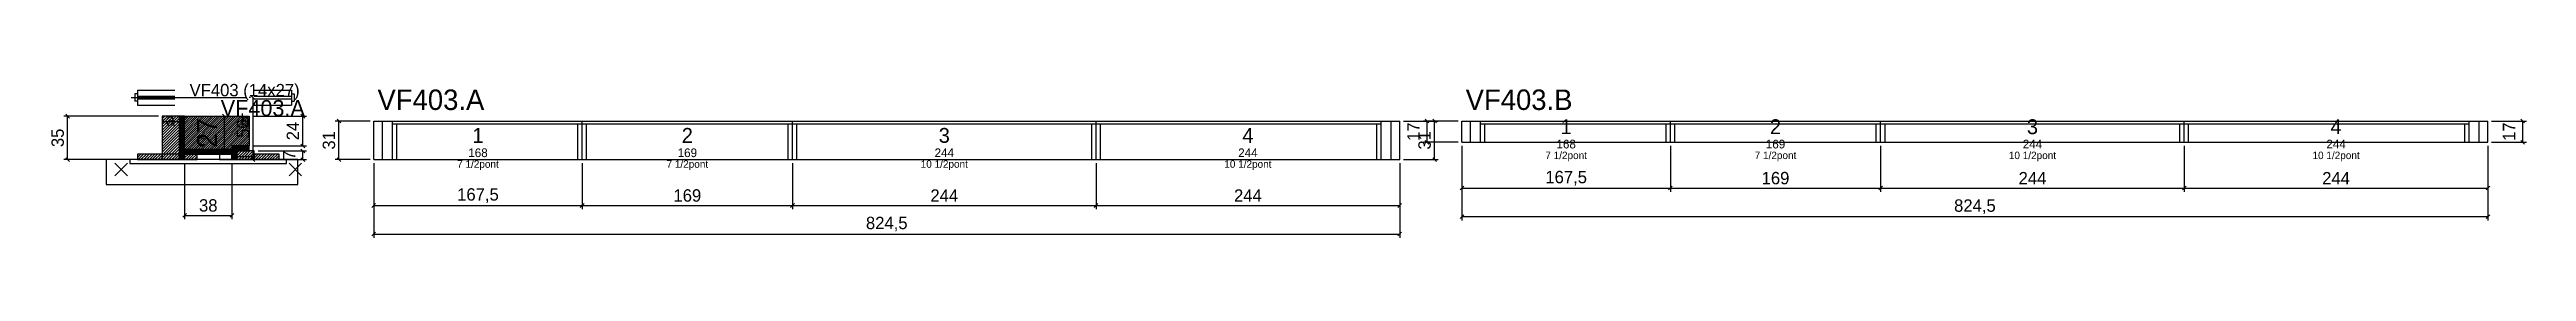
# Model space of a CAD drawing. Extents: x -69 to 1922, y -94 to 31.
import ezdxf
from ezdxf.enums import TextEntityAlignment as Align

# ---------------------------------------------------------------- set-up
doc = ezdxf.new("R2010")
doc.units = 0
for name, color, linetype in [('5', 5, 'Continuous'), ('barrote', 126, 'Continuous'), ('CONCRETO', 251, 'Continuous'), ('COTA', 241, 'Continuous'), ('Cota Seção (2x)', 241, 'Continuous'), ('detalhes', 7, 'Continuous'), ('Hachura', 251, 'Continuous'), ('Madeira', 126, 'Continuous'), ('NOMENCLATURA', 7, 'Continuous'), ('Painéis', 200, 'Continuous'), ('presilha', 224, 'Continuous'), ('SARR_2.2x7', 40, 'Continuous'), ('SARR_3.5x7', 81, 'Continuous'), ('SCO-___-LAJ', 224, 'Continuous'), ('TENSOR', 224, 'Continuous'), ('texto', 7, 'Continuous'), ('Texto Seção', 7, 'Continuous')]:
    doc.layers.add(name, color=color, linetype=linetype)
doc.dimstyles.new('PAINEL', dxfattribs={"dimtxt": 10, "dimasz": 3, "dimexe": 3, "dimexo": 3, "dimgap": 3, "dimtad": 1, "dimblk": 'OBLIQUE', "dimblk1": 'OBLIQUE', "dimcen": 2.5, "dimclrd": 4, "dimclre": 4, "dimclrt": 240, "dimazin": 3, "dimtfac": 1, "dimtmove": 0, "dimatfit": 3})
doc.dimstyles.new('SECAO2X', dxfattribs={"dimtxt": 16, "dimasz": 3, "dimexe": 3, "dimexo": 3, "dimgap": 3, "dimtad": 1, "dimblk": 'OBLIQUE', "dimblk1": 'OBLIQUE', "dimcen": 2.5, "dimclrd": 4, "dimclre": 4, "dimclrt": 240, "dimazin": 3, "dimtfac": 1, "dimtmove": 0, "dimatfit": 3})

# ---------------------------------------------------------------- blocks, each defined once
blk = doc.blocks.new('_OBLIQUE')
at = {"color": 0, "linetype": 'BYBLOCK'}
blk.add_line((-0.5, -0.5), (0.5, 0.5), dxfattribs=at)

msp = doc.modelspace()

# ---------------------------------------------------------------- hatches: boundary and pattern name
at = {"layer": 'COTA'}
h = msp.add_hatch(dxfattribs=at)
h.set_pattern_fill('ANSI31', scale=0.4)
h.paths.add_polyline_path([(40, -23), (40, 4), (92, 4), (92, -20), (78, -20), (78, -23)])
at = {"layer": 'Hachura'}
h = msp.add_hatch(dxfattribs=at)
h.set_pattern_fill('ANSI31', scale=0.5)
h.paths.add_polyline_path([(22, -31), (36, -31), (36, 4), (22, 4)])
h = msp.add_hatch(dxfattribs=at)
h.set_pattern_fill('ANSI31', scale=0.5)
h.paths.add_polyline_path([(22, -0.4), (36, -0.4), (36, 4), (22, 4)])
h = msp.add_hatch(dxfattribs=at)
h.set_pattern_fill('SOLID')
h.paths.add_polyline_path([(36, -31), (40, -31), (40, 4), (36, 4)])
h = msp.add_hatch(dxfattribs=at)
h.set_pattern_fill('ANSI31', scale=0.5)
h.paths.add_polyline_path([(2, -31), (22, -31), (22, -26.6), (2, -26.6)])
h = msp.add_hatch(dxfattribs=at)
h.set_pattern_fill('SOLID')
h.paths.add_polyline_path([(40, -26.6), (78, -26.6), (78, -23), (40, -23)])
h = msp.add_hatch(dxfattribs=at)
h.set_pattern_fill('ANSI31', scale=0.5)
h.paths.add_polyline_path([(40, -31), (50, -31), (50, -26.6), (40, -26.6)])
h = msp.add_hatch(dxfattribs=at)
h.set_pattern_fill('SOLID')
h.paths.add_polyline_path([(78, -24), (92, -24), (92, -20), (78, -20)])
h = msp.add_hatch(dxfattribs=at)
h.set_pattern_fill('SOLID')
h.paths.add_polyline_path([(78, -31), (82, -31), (82, -24), (78, -24)])
h = msp.add_hatch(dxfattribs=at)
h.set_pattern_fill('ANSI31', scale=0.5)
h.paths.add_polyline_path([(82, -31), (96, -31), (96, -24), (82, -24)])
h = msp.add_hatch(dxfattribs=at)
h.set_pattern_fill('ANSI31', scale=0.5)
h.paths.add_polyline_path([(82, -28.4), (96, -28.4), (96, -24), (82, -24)])
h = msp.add_hatch(dxfattribs=at)
h.set_pattern_fill('ANSI31', scale=0.5)
h.paths.add_polyline_path([(96, -31), (116, -31), (116, -26.6), (96, -26.6)])

# ---------------------------------------------------------------- linework, layer by layer
for p, q in [((0, 22), (0, 16)), ((2, 22), (0, 22)), ((2, 25), (32, 25)), ((2, 25), (2, 13)), ((2, 20), (32, 20)), ((96, 25), (126, 25)), ((96, 20), (126, 20)), ((126, 25), (126, 13)), ((126, 22), (128, 22)), ((128, 22), (128, 16)), ((2, 16), (0, 16)), ((2, 18), (32, 18)), ((2, 13), (32, 13)), ((96, 18), (126, 18)), ((96, 13), (126, 13)), ((126, 16), (128, 16))]:
    msp.add_line(p, q)
at = {"layer": 'barrote'}
msp.add_lwpolyline([(-23, -51), (131, -51), (131, -31), (-23, -31)], close=True, dxfattribs=at)
at = {"layer": 'CONCRETO'}
msp.add_lwpolyline([(40, -23), (40, 4), (92, 4), (92, -20), (78, -20), (78, -23)], close=True, dxfattribs=at)
at = {"layer": 'Madeira'}
for points in [[(22, -31), (36, -31), (36, 4), (22, 4)], [(22, -0.4), (36, -0.4), (36, 4), (22, 4)], [(2, -31), (22, -31), (22, -26.6), (2, -26.6)], [(22, -31), (36, -31), (36, -26.6), (22, -26.6)], [(40, -31), (50, -31), (50, -26.6), (40, -26.6)], [(68, -31), (78, -31), (78, -26.6), (68, -26.6)], [(82, -31), (96, -31), (96, -24), (82, -24)], [(82, -28.4), (96, -28.4), (96, -24), (82, -24)], [(96, -31), (116, -31), (116, -26.6), (96, -26.6)]]:
    msp.add_lwpolyline(points, close=True, dxfattribs=at)
at = {"layer": 'Painéis'}
for p, q in [((192, 0), (359.5, 0)), ((192, -31), (192, 0)), ((359.5, -31), (359.5, 0)), ((359.5, -31), (359.5, 0)), ((359.5, 0), (528.5, 0)), ((359.5, -31), (359.5, 0)), ((528.5, -31), (528.5, 0)), ((528.5, -31), (528.5, 0)), ((528.5, 0), (772.5, 0)), ((528.5, -31), (528.5, 0)), ((772.5, -31), (772.5, 0)), ((772.5, -31), (772.5, 0)), ((772.5, 0), (1016.5, 0)), ((772.5, -31), (772.5, 0)), ((1016.5, -31), (1016.5, 0)), ((1066.5, 0), (1234, 0)), ((1066.5, -17), (1066.5, 0)), ((1234, -17), (1234, 0)), ((1234, -17), (1234, 0)), ((1234, 0), (1403, 0)), ((1234, -17), (1234, 0)), ((1403, -17), (1403, 0)), ((1403, -17), (1403, 0)), ((1403, 0), (1647, 0)), ((1403, -17), (1403, 0)), ((1647, -17), (1647, 0)), ((1647, -17), (1647, 0)), ((1647, 0), (1891, 0)), ((1647, -17), (1647, 0)), ((1891, -17), (1891, 0)), ((1066.5, -17), (1234, -17)), ((1234, -17), (1403, -17)), ((1403, -17), (1647, -17)), ((1647, -17), (1891, -17)), ((192, -31), (359.5, -31)), ((359.5, -31), (528.5, -31)), ((528.5, -31), (772.5, -31)), ((772.5, -31), (1016.5, -31))]:
    msp.add_line(p, q, dxfattribs=at)
for points in [[(36, -31), (40, -31), (40, 4), (36, 4)], [(40, -26.6), (78, -26.6), (78, -23), (40, -23)], [(78, -24), (92, -24), (92, -20), (78, -20)], [(78, -31), (82, -31), (82, -24), (78, -24)]]:
    msp.add_lwpolyline(points, close=True, dxfattribs=at)
at = {"layer": 'presilha'}
for p, q in [((-16, -44), (-6, -34)), ((-16, -34), (-6, -44)), ((124, -44), (134, -34)), ((124, -34), (134, -44))]:
    msp.add_line(p, q, dxfattribs=at)
at = {"layer": 'SARR_2.2x7'}
for p, q in [((199, -31), (199, 0)), ((1009.5, -31), (1009.5, 0)), ((1073.5, -17), (1073.5, 0)), ((1884, -17), (1884, 0)), ((207, -2.2), (359.5, -2.2)), ((359.5, -2.2), (528.5, -2.2)), ((528.5, -2.2), (772.5, -2.2)), ((772.5, -2.2), (1001.5, -2.2)), ((1081.5, -2.2), (1234, -2.2)), ((1234, -2.2), (1403, -2.2)), ((1403, -2.2), (1647, -2.2)), ((1647, -2.2), (1876, -2.2))]:
    msp.add_line(p, q, dxfattribs=at)
at = {"layer": 'SARR_3.5x7'}
for p, q in [((207, -31), (207, 0)), ((359.5, -31), (359.5, 0)), ((359.5, -31), (359.5, 0)), ((528.5, -31), (528.5, 0)), ((528.5, -31), (528.5, 0)), ((772.5, -31), (772.5, 0)), ((772.5, -31), (772.5, 0)), ((1001.5, -31), (1001.5, 0)), ((1081.5, -17), (1081.5, 0)), ((1234, -17), (1234, 0)), ((1234, -17), (1234, 0)), ((1403, -17), (1403, 0)), ((1403, -17), (1403, 0)), ((1647, -17), (1647, 0)), ((1647, -17), (1647, 0)), ((1876, -17), (1876, 0)), ((210.5, -31), (210.5, -2.2)), ((356, -31), (356, -2.2)), ((363, -31), (363, -2.2)), ((525, -31), (525, -2.2)), ((532, -31), (532, -2.2)), ((769, -31), (769, -2.2)), ((776, -31), (776, -2.2)), ((998, -31), (998, -2.2)), ((1081.5, -17), (1085, -17)), ((1085, -17), (1085, -2.2)), ((1230.5, -17), (1230.5, -2.2)), ((1230.5, -17), (1234, -17)), ((1234, -17), (1237.5, -17)), ((1237.5, -17), (1237.5, -2.2)), ((1399.5, -17), (1399.5, -2.2)), ((1399.5, -17), (1403, -17)), ((1403, -17), (1406.5, -17)), ((1406.5, -17), (1406.5, -2.2)), ((1643.5, -17), (1643.5, -2.2)), ((1643.5, -17), (1647, -17)), ((1647, -17), (1650.5, -17)), ((1650.5, -17), (1650.5, -2.2)), ((1872.5, -17), (1872.5, -2.2)), ((1872.5, -17), (1876, -17)), ((207, -31), (210.5, -31)), ((356, -31), (359.5, -31)), ((359.5, -31), (363, -31)), ((525, -31), (528.5, -31)), ((528.5, -31), (532, -31)), ((769, -31), (772.5, -31)), ((772.5, -31), (776, -31)), ((998, -31), (1001.5, -31))]:
    msp.add_line(p, q, dxfattribs=at)
at = {"layer": 'SCO-___-LAJ'}
msp.add_lwpolyline([(-4, -34.2), (122, -34.2), (122, -31), (-4, -31)], close=True, dxfattribs=at)
at = {"layer": 'TENSOR'}
msp.add_line((-3, 19), (90, 19), dxfattribs=at)

# ---------------------------------------------------------------- texts
at = {"layer": '5'}
for s, height, p in [('1', 12, (1150.25, -4.5)), ('2', 12, (1318.5, -4.5)), ('3', 12, (1525, -4.5)), ('4', 12, (1769, -4.5)), ('1', 12, (275.75, -11.5)), ('2', 12, (444, -11.5)), ('3', 12, (650.5, -11.5)), ('4', 12, (894.5, -11.5)), ('168', 7, (1150.25, -18.5)), ('169', 7, (1318.5, -18.5)), ('244', 7, (1525, -18.5)), ('244', 7, (1769, -18.5)), ('168', 7, (275.75, -25.5)), ('169', 7, (444, -25.5)), ('244', 7, (650.5, -25.5)), ('244', 7, (894.5, -25.5))]:
    msp.add_text(s, height=height, dxfattribs=at).set_placement(p, align=Align.MIDDLE_CENTER)
at = {"layer": 'detalhes'}
for s, p in [('a', (25, -3.7)), ('b', (85, -3.7)), ('c', (50, -20.5))]:
    msp.add_text(s, height=9.6, dxfattribs=at).set_placement(p)
at = {"layer": 'NOMENCLATURA'}
for s, p in [('VF403.A', (195, 9)), ('VF403.B', (1069.5, 9))]:
    msp.add_text(s, height=16.5, dxfattribs=at).set_placement(p)
at = {"layer": 'texto', "char_height": 6, "attachment_point": 5}
for s, insert in [('7 1/2pont', (275.75, -35.5)), ('7 1/2pont', (444, -35.5)), ('10 1/2pont', (650.5, -35.5)), ('10 1/2pont', (894.5, -35.5)), ('7 1/2pont', (1150.25, -28.5)), ('7 1/2pont', (1318.5, -28.5)), ('10 1/2pont', (1525, -28.5)), ('10 1/2pont', (1769, -28.5))]:
    msp.add_mtext(s, dxfattribs=dict(at, insert=insert))
at = {"layer": 'Texto Seção'}
for s, height, p in [('VF403 (14x27)', 10, (44, 20)), ('VF403.A', 13, (69, 4))]:
    msp.add_text(s, height=height, dxfattribs=at).set_placement(p)

# ---------------------------------------------------------------- dimensions: what is measured, and where the dimension line sits
at = {"layer": 'COTA'}
for base, p1, p2 in [((95, -31), (96, -31), (96, 19)), ((-54, -31), (2, -31), (22, 4)), ((135, -20), (92, -20), (92, 4)), ((164, -31), (192, -31), (192, 0)), ((1044.5, -31), (1016.5, -31), (1016.5, 0)), ((1038.5, -17), (1066.5, -17), (1066.5, 0)), ((1919, -17), (1891, -17), (1891, 0)), ((135, -31), (96, -31), (96, -24))]:
    msp.add_linear_dim(base=base, p1=p1, p2=p2, angle=90, dimstyle='PAINEL', dxfattribs=at).render()
for base, p1, p2 in [((1066.5, -54), (1066.5, -17), (1234, -17)), ((1066.5, -77), (1066.5, -17), (1891, -17)), ((1234, -54), (1234, -17), (1403, -17)), ((1403, -54), (1403, -17), (1647, -17)), ((1647, -54), (1647, -17), (1891, -17)), ((40, -76), (40, -31), (78, -31)), ((192, -68), (192, -31), (359.5, -31)), ((192, -91), (192, -31), (1016.5, -31)), ((359.5, -68), (359.5, -31), (528.5, -31)), ((528.5, -68), (528.5, -31), (772.5, -31)), ((772.5, -68), (772.5, -31), (1016.5, -31))]:
    msp.add_linear_dim(base=base, p1=p1, p2=p2, dimstyle='PAINEL', dxfattribs=at).render()
at = {"layer": 'Cota Seção (2x)'}
msp.add_linear_dim(base=(72, -23), p1=(40, -23), p2=(40, 4), angle=90, dimstyle='SECAO2X', dxfattribs=at).render()

doc.saveas('drawing.dxf')
